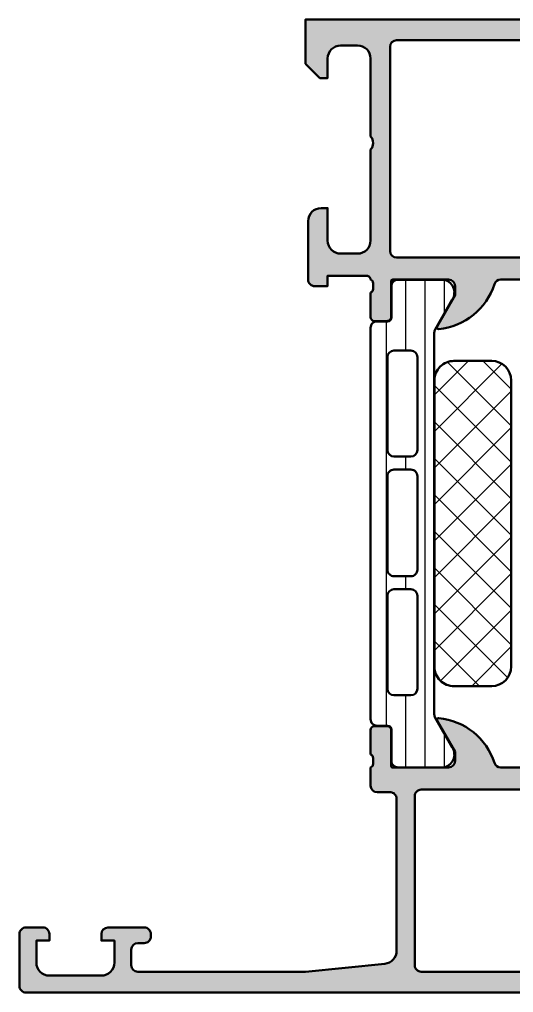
# Model space of a CAD drawing. Extents: x 0 to 76, y 0 to 74.8.
# Drawn here: x 0 to 38, y 0 to 74.8 of the extents above; entities that cross this region are included whole.
import ezdxf

# ---------------------------------------------------------------- set-up
doc = ezdxf.new("R2010")
doc.units = 0
for name, color, linetype, lineweight in [('0S-Alu contour', 7, 'Continuous', 50), ('0S-Alu hatch', 252, 'Continuous', 25), ('0S-Plastic contour', 254, 'Continuous', 50), ('0S-Plastic hatch', 253, 'Continuous', 25), ('0S-PT contour', 91, 'Continuous', 50), ('0S-PT hatch', 103, 'Continuous', 25)]:
    doc.layers.add(name, color=color, linetype=linetype, lineweight=lineweight)

# ---------------------------------------------------------------- blocks, each defined once
blk = doc.blocks.new('346730__09DBF3E1_CC81_4991_B984_7A5DB9E6FE55_')
at = {"layer": '0S-Alu hatch'}
h = blk.add_hatch(color=256, dxfattribs=at)
edge = h.paths.add_edge_path()
edge.add_arc((27.50001726245651, 15.89999831075443), 0.5, 180, 270)
edge.add_line((27.50001726245651, 15.39999831075443), (28.50000363940962, 15.39999831075443))
edge.add_ellipse((28.50000651204144, 14.90000118338623), major_axis=(-0.4999971273764468, 0), ratio=1, start_angle=179.9996708184945, end_angle=270.0003291812493, ccw=False)
edge.add_line((29.00000363940963, 14.89999831075218), (29.00000363940963, 3.20499027127995))
edge.add_ellipse((28.00001089600124, 3.204983931051991), major_axis=(-0.9999927434284908, 0), ratio=1, start_angle=95.71015032775352, end_angle=180.000363270403, ccw=False)
edge.add_line((28.0995062028862, 2.209953192422524), (22.00000363940963, 1.600002173135412))
edge.add_line((22.00000363940963, 1.600002173135412), (9.100009742925257, 1.600002173135411))
edge.add_ellipse((9.1000061035686, 2.099998533778752), major_axis=(-0.4999963606565857, 0), ratio=1, start_angle=-0.000417042864683026, end_angle=90.00041704258882, ccw=False)
edge.add_line((8.600009742925259, 2.100002173137816), (8.60000974292526, 3.300006750772133))
edge.add_ellipse((9.100012483792845, 3.300004009904548), major_axis=(-0.5000027408750968, 0), ratio=1, start_angle=270.00031407856955, end_angle=359.99968592151924, ccw=False)
edge.add_line((9.100009742925247, 3.800006750772133), (9.600009742925277, 3.80000675077213))
edge.add_arc((9.600022744060947, 4.299993749630301), 0.4999869990272051, 269.9985101408548, 360.0014625384287)
edge.add_line((10.10000974292526, 4.300006512353944), (10.10000974292526, 4.500003460595737))
edge.add_arc((9.600023542909945, 4.500017260580418), 0.4999862002057628, 359.9984185945515, 450.0015814054054)
edge.add_line((9.600009742925264, 5.000003460595736), (6.799991432378372, 5.000003460595742))
edge.add_arc((6.80004016815238, 4.499954724821733), 0.5000487381489526, 90.00558416400908, 179.994415836045)
edge.add_line((6.299991432378371, 4.500003460595269), (6.299991432378371, 4.000003460595739))
edge.add_line((6.299991432378371, 4.000003460595739), (7.299991432378371, 4.000003460595739))
edge.add_line((7.299991432378371, 4.000003460595739), (7.299991432378386, 2.300006750772145))
edge.add_ellipse((6.300038682086072, 2.299959502040722), major_axis=(-0.999952751408588, 0), ratio=1, start_angle=89.9990412742963, end_angle=180.0027072808267, ccw=False)
edge.add_line((6.300021949956525, 1.300006750772123), (2.299991432378415, 1.300006750772131))
edge.add_ellipse((2.300034610877962, 2.300049929271694), major_axis=(-1.000043179431713, 0), ratio=1, start_angle=0.00247383901108833, end_angle=89.99752616102842, ccw=False)
edge.add_line((1.299991432378399, 2.300006750771458), (1.299991432378399, 4.000003460595739))
edge.add_line((1.299991432378399, 4.000003460595739), (2.2999914323784, 4.000003460595739))
edge.add_line((2.2999914323784, 4.000003460595739), (2.299991432378399, 4.500003460595735))
edge.add_arc((1.80004220489318, 4.500054230942937), 0.4999492300631091, 359.9941815559002, 450.0023212804724)
edge.add_line((1.800021949956525, 5.000003460595742), (0.5000036394096512, 5.000003460595739))
edge.add_arc((0.5000000000529897, 4.500007099952399), 0.4999963606565855, 89.9995829574108, 180.0004170428646)
edge.add_line((3.6394096493e-06, 4.500003460593334), (3.6394096499e-06, 0.5000036394096643))
edge.add_arc((0.50000000005297, 0.5000000000529946), 0.4999963606565652, 179.9995829571354, 270.000417042593)
edge.add_line((0.5000036394096642, 3.6394096746e-06), (75.4999877249695, 3.6394096699e-06))
edge.add_arc((75.49999134281398, 0.5000000058346848), 0.4999963664381037, 269.9995854225475, 360.0004163799015)
edge.add_line((75.99998770923888, 0.5000036394083894), (75.99998770923887, 4.500003460595737))
edge.add_arc((75.49999134281397, 4.500007094170726), 0.4999963664380982, 359.9995836200985, 450.0004145774525)
edge.add_line((75.49998772496949, 5.000003460595735), (74.19996935481795, 5.000003460595734))
edge.add_arc((74.19994909988128, 4.500054230942965), 0.499949230063073, 89.99767871952562, 180.0058184440372)
edge.add_line((73.69999987239609, 4.500003460595895), (73.69999987239609, 4.000003460595735))
edge.add_line((73.69999987239609, 4.000003460595735), (74.69999987239609, 4.000003460595735))
edge.add_line((74.69999987239609, 4.000003460595735), (74.69999987239609, 2.300006750772131))
edge.add_ellipse((73.6999566938965, 2.300049929271723), major_axis=(-1.000043179431746, 0), ratio=1, start_angle=90.00247383897351, end_angle=179.9975261609891, ccw=False)
edge.add_line((73.69999987239608, 1.300006750772133), (69.69996959323656, 1.300006750772127))
edge.add_ellipse((69.699952861107, 2.299959502040739), major_axis=(-0.9999527514085998, 0), ratio=1, start_angle=-0.0027072808267121218, end_angle=90.00095872570489, ccw=False)
edge.add_line((68.70000011081467, 2.300006750772394), (68.70000011081467, 4.000003460595736))
edge.add_line((68.70000011081467, 4.000003460595736), (69.70000011081467, 4.000003460595735))
edge.add_line((69.70000011081467, 4.000003460595735), (69.70000011081467, 4.500003460595735))
edge.add_arc((69.19995137504068, 4.499954724821751), 0.5000487381489312, 0.0055841639549441, 89.99441583599162)
edge.add_line((69.20000011081468, 5.000003460595738), (66.39998132343062, 5.000003460595737))
edge.add_arc((66.39996752344592, 4.500017260580432), 0.4999862002057494, 89.99841859459237, 180.0015814054484)
edge.add_line((65.89998132343064, 4.500003460595376), (65.89998132343064, 4.300006512353515))
edge.add_arc((66.3999683222949, 4.299993749630257), 0.49998699902715, 179.9985374618205, 270.0014898591547)
edge.add_line((66.39998132343065, 3.800006750772141), (66.89998132343065, 3.800006750772126))
edge.add_ellipse((66.89997858256304, 3.300004009904529), major_axis=(-0.5000027408751092, 0), ratio=1, start_angle=180.0003140784808, end_angle=269.99968592142864, ccw=False)
edge.add_line((67.39998132343064, 3.300006750771352), (67.39998132343064, 2.100002173135411))
edge.add_ellipse((66.89998496278729, 2.09999853377876), major_axis=(-0.4999963606565962, 0), ratio=1, start_angle=89.9995829574122, end_angle=180.0004170428646, ccw=False)
edge.add_line((66.89998132343062, 1.60000217313541), (53.99998075122606, 1.600002173135409))
edge.add_line((53.99998075122606, 1.600002173135409), (47.90047818774948, 2.209953192422519))
edge.add_ellipse((47.99997349463443, 3.20498393105199), major_axis=(-0.9999927434284915, 0), ratio=1, start_angle=-0.0003632704027722866, end_angle=84.2898496722475, ccw=False)
edge.add_line((46.99998075122604, 3.204990271270584), (46.99998075122604, 14.89999831075444))
edge.add_ellipse((47.49997787859427, 14.90000118338621), major_axis=(-0.4999971273764699, 0), ratio=1, start_angle=-90.00032918124481, end_angle=0.0003291815056059022, ccw=False)
edge.add_line((47.49998075122603, 15.39999831075443), (48.5000172624565, 15.39999831075442))
edge.add_arc((48.5000172624565, 15.89999831075443), 0.5000000000000018, 270, 360)
edge.add_line((49.00001726245649, 15.89999831075443), (49.00001726245652, 17.30001831197509))
edge.add_ellipse((49.07885370899959, 17.56753890396824), major_axis=(-0.2788950563274643, 0), ratio=1, start_angle=-1.1645893740997053, end_angle=73.58012358050507, ccw=False)
edge.add_line((48.8000162624565, 17.57320731196662), (48.80001626245651, 18.02680131196664))
edge.add_ellipse((49.07888435809967, 18.03246197144371), major_axis=(-0.2789255417371365, 0), ratio=1, start_angle=-73.57540544464399, end_angle=1.1628700728887225, ccw=False)
edge.add_line((49.0000172624565, 18.30000531196664), (49.0000172624565, 20.18001631197512))
edge.add_arc((48.70001726245648, 20.18001631197512), 0.3000000000000185, 0, 90)
edge.add_line((48.70001726245648, 20.48001631197514), (47.72004294341373, 20.48001631197514))
edge.add_arc((47.72004294341373, 20.18001631197511), 0.3000000000000256, 90, 180)
edge.add_line((47.4200429434137, 20.18001631197511), (47.42004294341373, 17.42001831197514))
edge.add_ellipse((47.3000429434137, 17.42001831197514), major_axis=(-0.1200000000000187, 0), ratio=1, start_angle=90.00000000000341, end_angle=180, ccw=False)
edge.add_line((47.30004294341371, 17.30001831197512), (43.00001726245651, 17.30001831197513))
edge.add_ellipse((43.0000172624565, 17.80001831197512), major_axis=(-0.4999999999999894, 0), ratio=1, start_angle=0, end_angle=90.0000000000008, ccw=False)
edge.add_line((42.50001726245651, 17.80001831197512), (42.50001726245651, 18.50001831197514))
edge.add_line((42.50001726245651, 18.50001831197514), (43.88151272007888, 20.8928386350027))
edge.add_arc((43.76189747780823, 20.96189852732684), 0.1381197846482938, 330.0000000000029, 455.6225775507954)
edge.add_arc((44.23824050363029, 16.12340945012714), 5.000000000000175, 95.62257755079293, 162.2515836439294)
edge.add_ellipse((39.00001726245647, 17.80001831197498), major_axis=(-0.4999999999998535, 0), ratio=1, start_angle=90.00000000000409, end_angle=162.2515836439312, ccw=False)
edge.add_line((39.0000172624565, 17.30001831197513), (37.00001726245651, 17.30001831197512))
edge.add_ellipse((37.00001726245645, 17.80001831197498), major_axis=(-0.4999999999998615, 0), ratio=1, start_angle=17.74841635607612, end_angle=90.00000000000648, ccw=False)
edge.add_arc((31.76179402128263, 16.12340945012717), 5.000000000000159, 17.74841635606947, 84.37742244920562)
edge.add_arc((32.23813704710482, 20.96189852732684), 0.1381197846482989, 84.37742244920473, 209.9999999999957)
edge.add_line((32.11852180483415, 20.8928386350027), (33.50001726245651, 18.50001831197514))
edge.add_line((33.50001726245651, 18.50001831197514), (33.5000172624565, 17.80001831197513))
edge.add_ellipse((33.00001726245651, 17.80001831197512), major_axis=(-0.4999999999999929, 0), ratio=1, start_angle=90.00000000000159, end_angle=180, ccw=False)
edge.add_line((33.00001726245652, 17.30001831197513), (28.69999158149928, 17.30001831197513))
edge.add_ellipse((28.69999158149928, 17.42001831197511), major_axis=(-0.1199999999999797, 0), ratio=1, start_angle=0, end_angle=90, ccw=False)
edge.add_line((28.5799915814993, 17.42001831197511), (28.5799915814993, 20.18001631197511))
edge.add_arc((28.2799915814993, 20.1800163119751), 0.3000000000000043, 0, 90.00000000000205)
edge.add_line((28.27999158149929, 20.4800163119751), (27.30001726245652, 20.48001631197511))
edge.add_arc((27.30001726245652, 20.18001631197511), 0.2999999999999971, 90, 180)
edge.add_line((27.00001726245652, 20.18001631197511), (27.00001726245652, 18.30000531196661))
edge.add_ellipse((26.92115016681333, 18.03246197144366), major_axis=(-0.2789255417371653, 0), ratio=1, start_angle=178.8371299271117, end_angle=253.575405444643, ccw=False)
edge.add_line((27.20001826245652, 18.02680131196659), (27.20001826245652, 17.57320731196659))
edge.add_ellipse((26.92118081591348, 17.56753890396822), major_axis=(-0.2788950563274273, 0), ratio=1, start_angle=106.41987641949041, end_angle=181.1645893740988, ccw=False)
edge.add_line((27.00001726245651, 17.3000183119751), (27.00001726245651, 15.89999831075443))
edge = h.paths.add_edge_path()
edge.add_line((30.39999753589402, 2.100009802529935), (30.399997535894, 15.09999525899661))
edge.add_ellipse((30.8999946632622, 15.09999813162842), major_axis=(-0.4999971273764486, 0), ratio=1, start_angle=-90.0003291812489, end_angle=0.0003291815056059022, ccw=False)
edge.add_line((30.89999753589401, 15.59999525899662), (45.09998685474166, 15.59999525899661))
edge.add_ellipse((45.09998972737345, 15.0999981316284), major_axis=(-0.4999971273764628, 0), ratio=1, start_angle=179.9996708184945, end_angle=270.00032918124646, ccw=False)
edge.add_line((45.59998685474166, 15.09999525899435), (45.59998685474166, 2.10000980252995))
edge.add_ellipse((45.09998972737346, 2.100006929898145), major_axis=(-0.4999971273764557, 0), ratio=1, start_angle=89.99967081875269, end_angle=180.0003291815056, ccw=False)
edge.add_line((45.09998685474166, 1.600009802529941), (30.89999753589402, 1.600009802529942))
edge.add_ellipse((30.89999466326222, 2.100006929898145), major_axis=(-0.4999971273764557, 0), ratio=1, start_angle=-0.0003291815056059022, end_angle=90.00032918124731, ccw=False)
at = {"layer": '0S-Alu contour', "color": 7}
for points in [[(28.27999158149929, 20.4800163119751), (27.30001726245652, 20.48001631197511)], [(32.11852180483415, 20.8928386350027), (33.50001726245651, 18.50001831197514), (33.5000172624565, 17.80001831197513)], [(42.50001726245651, 17.80001831197512), (42.50001726245651, 18.50001831197514), (43.88151272007888, 20.8928386350027)], [(48.70001726245648, 20.48001631197514), (47.72004294341373, 20.48001631197514)], [(27.00001726245652, 20.18001631197511), (27.00001726245652, 18.30000531196661)], [(28.5799915814993, 17.42001831197511), (28.5799915814993, 20.18001631197511)], [(47.4200429434137, 20.18001631197511), (47.42004294341373, 17.42001831197514)], [(49.0000172624565, 18.30000531196664), (49.0000172624565, 20.18001631197512)], [(27.20001826245652, 18.02680131196659), (27.20001826245652, 17.57320731196659)], [(48.8000162624565, 17.57320731196662), (48.80001626245651, 18.02680131196664)], [(27.00001726245651, 17.3000183119751), (27.00001726245651, 15.89999831075443)], [(33.00001726245652, 17.30001831197513), (28.69999158149928, 17.30001831197513)], [(39.0000172624565, 17.30001831197513), (37.00001726245651, 17.30001831197512)], [(47.30004294341371, 17.30001831197512), (43.00001726245651, 17.30001831197513)], [(49.00001726245649, 15.89999831075443), (49.00001726245652, 17.30001831197509)], [(27.50001726245651, 15.39999831075443), (28.50000363940962, 15.39999831075443)], [(30.39999753589402, 2.100009802529935), (30.399997535894, 15.09999525899661)], [(30.89999753589401, 15.59999525899662), (45.09998685474166, 15.59999525899661)], [(45.59998685474166, 15.09999525899435), (45.59998685474166, 2.10000980252995)], [(47.49998075122603, 15.39999831075443), (48.5000172624565, 15.39999831075442)], [(29.00000363940963, 14.89999831075218), (29.00000363940963, 3.20499027127995)], [(46.99998075122604, 3.204990271270584), (46.99998075122604, 14.89999831075444)], [(3.6394096493e-06, 4.500003460593334), (3.6394096499e-06, 0.5000036394096643)], [(1.800021949956525, 5.000003460595742), (0.5000036394096512, 5.000003460595739)], [(1.299991432378399, 2.300006750771458), (1.299991432378399, 4.000003460595739), (2.2999914323784, 4.000003460595739), (2.299991432378399, 4.500003460595735)], [(6.299991432378371, 4.500003460595269), (6.299991432378371, 4.000003460595739), (7.299991432378371, 4.000003460595739), (7.299991432378386, 2.300006750772145)], [(9.600009742925264, 5.000003460595736), (6.799991432378372, 5.000003460595742)], [(10.10000974292526, 4.300006512353944), (10.10000974292526, 4.500003460595737)], [(65.89998132343064, 4.500003460595376), (65.89998132343064, 4.300006512353515)], [(69.20000011081468, 5.000003460595738), (66.39998132343062, 5.000003460595737)], [(68.70000011081467, 2.300006750772394), (68.70000011081467, 4.000003460595736), (69.70000011081467, 4.000003460595735), (69.70000011081467, 4.500003460595735)], [(73.69999987239609, 4.500003460595895), (73.69999987239609, 4.000003460595735), (74.69999987239609, 4.000003460595735), (74.69999987239609, 2.300006750772131)], [(75.49998772496949, 5.000003460595735), (74.19996935481795, 5.000003460595734)], [(75.99998770923888, 0.5000036394083894), (75.99998770923887, 4.500003460595737)], [(9.100009742925247, 3.800006750772133), (9.600009742925277, 3.80000675077213)], [(66.39998132343065, 3.800006750772141), (66.89998132343065, 3.800006750772126)], [(8.600009742925259, 2.100002173137816), (8.60000974292526, 3.300006750772133)], [(67.39998132343064, 3.300006750771352), (67.39998132343064, 2.100002173135411)], [(28.0995062028862, 2.209953192422524), (22.00000363940963, 1.600002173135412), (9.100009742925257, 1.600002173135411)], [(45.09998685474166, 1.600009802529941), (30.89999753589402, 1.600009802529942)], [(66.89998132343062, 1.60000217313541), (53.99998075122606, 1.600002173135409), (47.90047818774948, 2.209953192422519)], [(6.300021949956525, 1.300006750772123), (2.299991432378415, 1.300006750772131)], [(73.69999987239608, 1.300006750772133), (69.69996959323656, 1.300006750772127)], [(0.5000036394096642, 3.6394096746e-06), (75.4999877249695, 3.6394096699e-06)]]:
    blk.add_lwpolyline(points, dxfattribs=at)
for centre, radius, start, end in [((32.23813704710482, 20.96189852732684), 0.1381197846482989, 84.37742244920473, 209.9999999999957), ((31.76179402128263, 16.12340945012717), 5.000000000000159, 17.74841635606947, 84.37742244920562), ((44.23824050363029, 16.12340945012714), 5.000000000000175, 95.62257755079293, 162.2515836439294), ((43.76189747780823, 20.96189852732684), 0.1381197846482938, 330.0000000000029, 95.62257755079543), ((27.30001726245652, 20.18001631197511), 0.2999999999999971, 90, 180), ((28.2799915814993, 20.1800163119751), 0.3000000000000043, 0, 90.00000000000205), ((47.72004294341373, 20.18001631197511), 0.3000000000000256, 90, 180), ((48.70001726245648, 20.18001631197512), 0.3000000000000185, 0, 90), ((27.50001726245651, 15.89999831075443), 0.5, 180, 270), ((48.5000172624565, 15.89999831075443), 0.5000000000000018, 270, 0), ((0.5000000000529897, 4.500007099952399), 0.4999963606565855, 89.9995829574108, 180.0004170428646), ((1.80004220489318, 4.500054230942937), 0.4999492300631091, 359.9941815559002, 90.00232128047239), ((6.80004016815238, 4.499954724821733), 0.5000487381489526, 90.00558416400908, 179.994415836045), ((9.600023542909945, 4.500017260580418), 0.4999862002057628, 359.9984185945515, 90.0015814054054), ((66.39996752344592, 4.500017260580432), 0.4999862002057494, 89.99841859459237, 180.0015814054484), ((69.19995137504068, 4.499954724821751), 0.5000487381489312, 0.0055841639549441, 89.99441583599162), ((74.19994909988128, 4.500054230942965), 0.499949230063073, 89.99767871952562, 180.0058184440372), ((75.49999134281397, 4.500007094170726), 0.4999963664380982, 359.9995836200985, 90.00041457745257), ((9.600022744060947, 4.299993749630301), 0.4999869990272051, 269.9985101408548, 0.0014625384286779), ((66.3999683222949, 4.299993749630257), 0.49998699902715, 179.9985374618205, 270.0014898591547), ((0.50000000005297, 0.5000000000529946), 0.4999963606565652, 179.9995829571354, 270.000417042593), ((75.49999134281398, 0.5000000058346848), 0.4999963664381037, 269.9995854225475, 0.0004163799015656)]:
    blk.add_arc(centre, radius, start, end, dxfattribs=at)
at = {"layer": '0S-Alu contour', "color": 7, "extrusion": (0, 0, -1)}
for centre, radius, start, end in [((-26.92115016681333, 18.03246197144366), 0.2789255417371653, 106.424594555357, 181.1628700728884), ((-49.07888435809967, 18.03246197144371), 0.2789255417371365, 358.8371299271113, 73.57540544464412), ((-26.92118081591348, 17.56753890396822), 0.2788950563274273, 178.8354106259012, 253.5801235805096), ((-28.69999158149928, 17.42001831197511), 0.1199999999999797, 270, 0), ((-33.00001726245651, 17.80001831197512), 0.4999999999999929, 180, 269.9999999999984), ((-37.00001726245645, 17.80001831197498), 0.4999999999998615, 269.9999999999935, 342.2515836439239), ((-39.00001726245647, 17.80001831197498), 0.4999999999998535, 197.7484163560688, 269.9999999999959), ((-43.0000172624565, 17.80001831197512), 0.4999999999999894, 269.9999999999992, 0), ((-47.3000429434137, 17.42001831197514), 0.1200000000000188, 180, 269.9999999999966), ((-49.07885370899959, 17.56753890396824), 0.2788950563274643, 286.4198764194949, 1.164589374099741), ((-28.50000651204144, 14.90000118338623), 0.4999971273764468, 89.99967081875069, 180.0003291815056), ((-30.8999946632622, 15.09999813162842), 0.4999971273764486, 359.9996708184944, 90.00032918124892), ((-45.09998972737345, 15.0999981316284), 0.4999971273764628, 89.99967081875351, 180.0003291815056), ((-47.49997787859427, 14.90000118338621), 0.4999971273764699, 359.9996708184944, 90.00032918124487), ((-9.100012483792845, 3.300004009904548), 0.5000027408750968, 0.0003140784807261, 89.99968592143048), ((-66.89997858256304, 3.300004009904529), 0.5000027408751092, 90.00031407857134, 179.9996859215192), ((-28.00001089600124, 3.204983931051991), 0.9999927434284908, 179.999636729597, 264.2898496722465), ((-47.99997349463443, 3.20498393105199), 0.9999927434284915, 275.7101503277525, 0.0003632704029275), ((-2.300034610877962, 2.300049929271694), 1.000043179431713, 270.0024738389716, 359.9975261609889), ((-6.300038682086072, 2.299959502040722), 0.999952751408588, 179.9972927191733, 270.0009587257038), ((-69.699952861107, 2.299959502040739), 0.9999527514085998, 269.9990412742951, 0.0027072808266599), ((-73.6999566938965, 2.300049929271723), 1.000043179431746, 180.002473839011, 269.9975261610265), ((-9.1000061035686, 2.099998533778752), 0.4999963606565857, 269.9995829574112, 0.0004170428646345), ((-30.89999466326222, 2.100006929898145), 0.4999971273764557, 269.9996708187527, 0.0003291815055843), ((-45.09998972737346, 2.100006929898145), 0.4999971273764557, 179.9996708184944, 270.0003291812473), ((-66.89998496278729, 2.09999853377876), 0.4999963606565962, 179.9995829571354, 270.0004170425878)]:
    blk.add_arc(centre, radius, start, end, dxfattribs=at)
blk = doc.blocks.new('368730__EAED56B1_6835_4B69_919C_F628F43C8F13_')
at = {"layer": '0S-PT hatch'}
h = blk.add_hatch(dxfattribs=at)
h.set_pattern_fill('ANSI37', color=256, scale=0.625, angle=90, style=0)
h.set_pattern_definition([(135, (0, 0), (-1.403165018917055, -1.403165018917055), []), (225, (0, 0), (1.403165018917055, -1.403165018917055), [])])
edge = h.paths.add_edge_path()
edge.add_ellipse((36.31342985209415, 47.05124918939669), major_axis=(-1.50000327186389, 0), ratio=1, start_angle=180.0001249750819, end_angle=269.99987502441417, ccw=False)
edge.add_line((37.81343312395447, 47.05125246124382), (37.81343312395446, 25.05125246125702))
edge.add_ellipse((36.31343089610836, 25.05125468910313), major_axis=(-1.500002227847757, 0), ratio=1, start_angle=90.00008509732629, end_angle=179.9999149091304, ccw=False)
edge.add_line((36.31343312395446, 23.55125246125703), (33.41340022219104, 23.55125246125703))
edge.add_ellipse((33.41340022219103, 25.05125246125702), major_axis=(-1.499999999999996, 0), ratio=1, start_angle=0, end_angle=90.00000000000028, ccw=False)
edge.add_line((31.91340022219104, 25.05125246125703), (31.91340022219105, 47.05125246125702))
edge.add_ellipse((33.41340022219104, 47.05125246125702), major_axis=(-1.499999999999992, 0), ratio=1, start_angle=269.9999999999997, end_angle=360, ccw=False)
edge.add_line((33.41340022219104, 48.55125246125702), (36.31343312395447, 48.55125246125702))
at = {"layer": '0S-PT contour', "color": 7}
for points in [[(33.41340022219104, 48.55125246125702), (36.31343312395447, 48.55125246125702)], [(31.91340022219104, 25.05125246125703), (31.91340022219105, 47.05125246125702)], [(37.81343312395447, 47.05125246124382), (37.81343312395446, 25.05125246125702)], [(36.31343312395446, 23.55125246125703), (33.41340022219104, 23.55125246125703)]]:
    blk.add_lwpolyline(points, dxfattribs=at)
at = {"layer": '0S-PT contour', "color": 7, "extrusion": (0, 0, -1)}
for centre, radius, start, end in [((-33.41340022219104, 47.05125246125702), 1.499999999999992, 0, 90.00000000000028), ((-36.31342985209415, 47.05124918939669), 1.50000327186389, 90.00012497558582, 179.9998750249181), ((-33.41340022219103, 25.05125246125702), 1.499999999999996, 269.9999999999997, 0), ((-36.31343089610836, 25.05125468910313), 1.500002227847757, 180.0000850908697, 269.9999149026737)]:
    blk.add_arc(centre, radius, start, end, dxfattribs=at)
blk = doc.blocks.new('244383__007CF1A8_CB5D_474A_8774_A79DA881D5DA___67619A23_01AC_4F41_A488_BA58C248EC94_')
at = {"layer": '0S-Plastic hatch'}
h = blk.add_hatch(dxfattribs=at)
h.set_pattern_fill('ANSI31', color=256, scale=0.4680000000000001, angle=45, style=0)
h.set_pattern_definition([(90, (0, 0), (-1.4859, 0), [])])
edge = h.paths.add_edge_path()
edge.add_line((27.00001726245651, 51.09248961053894), (27.00001726245651, 21.01001531197511))
edge.add_arc((27.50001458354732, 21.01001263306591), 0.4999973210979799, 179.999693017615, 270.0003069820257)
edge.add_line((27.50001726245651, 20.51001531197511), (28.31034859578985, 20.51001531197511))
edge.add_ellipse((28.31034859578984, 20.2100153119751), major_axis=(-0.3000000000000043, 0), ratio=1, start_angle=180, end_angle=269.9999999999993, ccw=False)
edge.add_line((28.61034859578984, 20.2100153119751), (28.61001664539282, 17.8100169290388))
edge.add_arc((29.11001262283144, 17.81001428941372), 0.4999959774455828, 179.9996975182267, 270.0003024811859)
edge.add_line((29.11001526245651, 17.31001831197511), (32.58655676055599, 17.31001831197511))
edge.add_arc((32.44424611156464, 18.29983638669796), 0.9999960709244758, 278.1816080518995, 392.7270160998408)
edge.add_line((33.28549876055598, 18.84047131197511), (31.96702904606937, 21.12412815872537))
edge.add_ellipse((32.4000417627998, 21.37412813302493), major_axis=(-0.5000000000000488, 0), ratio=1, start_angle=-5.991033771124421e-05, end_angle=29.999996599341785, ccw=False)
edge.add_line((31.90004176280003, 21.37412865584126), (31.90004176280002, 50.72837731225781))
edge.add_ellipse((32.40004176279982, 50.72837678948911), major_axis=(-0.5000000000000778, 0), ratio=1, start_angle=330.00000340065685, end_angle=359.9999401018306, ccw=False)
edge.add_line((31.96702904606937, 50.97837676378869), (33.28549876055598, 53.26203361053895))
edge.add_arc((32.44424611156464, 53.80266853581609), 0.9999960709244655, 327.2729839001595, 441.8183919481009)
edge.add_line((32.58655676055598, 54.79248661053894), (29.1100152624565, 54.79248661053894))
edge.add_arc((29.11001262283143, 54.29249063310034), 0.4999959774455775, 89.99969751881414, 180.0003024817733)
edge.add_line((28.61001664539282, 54.29248799347014), (28.61034859578984, 51.89248961053895))
edge.add_ellipse((28.31034859578984, 51.89248961053895), major_axis=(-0.3000000000000043, 0), ratio=1, start_angle=90, end_angle=180, ccw=False)
edge.add_line((28.31034859578984, 51.59248961053894), (27.50001726245651, 51.59248961053894))
edge.add_arc((27.50001458354731, 51.09249228944814), 0.4999973210979797, 89.99969301797381, 180.0003069823849)
edge = h.paths.add_edge_path()
edge.add_line((28.30002222156295, 41.7008453383423), (28.30002222156295, 48.8508697524048))
edge.add_ellipse((28.80003454631135, 48.85085742826537), major_axis=(-0.5000123249002697, 0), ratio=1, start_angle=270.00316076264994, end_angle=359.99858779257676, ccw=False)
edge.add_line((28.80000696277389, 49.3508697524048), (30.1000157365776, 49.3508697524048))
edge.add_ellipse((30.0999721771463, 48.85082619297349), major_axis=(-0.5000435613285635, 0), ratio=1, start_angle=180.0049911083805, end_angle=269.9950088916888, ccw=False)
edge.add_line((30.60001573657761, 48.85086975240541), (30.60003099536667, 41.70084533834169))
edge.add_ellipse((30.09998743593536, 41.7008888977736), major_axis=(-0.5000435613285599, 0), ratio=1, start_angle=90.00499110831078, end_angle=179.9950088916196, ccw=False)
edge.add_line((30.10003099536667, 41.2008453383423), (28.80002222156296, 41.2008453383423))
edge.add_ellipse((28.80006578099426, 41.7008888977736), major_axis=(-0.5000435613285641, 0), ratio=1, start_angle=0.004991108380522746, end_angle=89.99500889168883, ccw=False)
edge = h.paths.add_edge_path()
edge.add_line((28.30002222156295, 32.50087165975343), (28.30002222156295, 39.7008453383423))
edge.add_ellipse((28.79997144762877, 39.70089611227648), major_axis=(-0.4999492286440736, 0), ratio=1, start_angle=-90.00581885514828, end_angle=0.005818855188692851, ccw=False)
edge.add_line((28.80002222156296, 40.2008453383423), (30.10003099536667, 40.20084533834229))
edge.add_ellipse((30.10008176930086, 39.70089611227649), major_axis=(-0.4999492286440643, 0), ratio=1, start_angle=179.9941811447488, end_angle=270.0058188551492, ccw=False)
edge.add_line((30.60003099536667, 39.70084533834196), (30.60003099536667, 32.50087165975377))
edge.add_ellipse((30.10008176930086, 32.50082088581924), major_axis=(-0.4999492286440648, 0), ratio=1, start_angle=89.99418114485081, end_angle=180.0058188552513, ccw=False)
edge.add_line((30.10003099536667, 32.00087165975343), (28.80002222156296, 32.00087165975343))
edge.add_ellipse((28.79997144762877, 32.50082088581924), major_axis=(-0.4999492286440654, 0), ratio=1, start_angle=-0.005818855188579164, end_angle=90.0058188551489, ccw=False)
edge = h.paths.add_edge_path()
edge.add_line((28.30002222156295, 23.35084581517945), (28.30002222156295, 30.50087165975343))
edge.add_ellipse((28.80006578099426, 30.50082810032213), major_axis=(-0.5000435613285635, 0), ratio=1, start_angle=270.0049911083112, end_angle=359.9950088916195, ccw=False)
edge.add_line((28.80002222156296, 31.00087165975343), (30.10003099536667, 31.00087165975343))
edge.add_ellipse((30.09998743593536, 30.50082810032213), major_axis=(-0.5000435613285635, 0), ratio=1, start_angle=180.0049911083805, end_angle=269.9950088916888, ccw=False)
edge.add_line((30.60003099536667, 30.50087165975404), (30.60003099536666, 23.35084581517885))
edge.add_ellipse((30.09998743593536, 23.35088937461076), major_axis=(-0.5000435613285616, 0), ratio=1, start_angle=90.00499110831117, end_angle=179.9950088916196, ccw=False)
edge.add_line((30.10003099536667, 22.85084581517946), (28.80002222156296, 22.85084581517946))
edge.add_ellipse((28.80006578099426, 23.35088937461076), major_axis=(-0.5000435613285628, 0), ratio=1, start_angle=0.004991108380522746, end_angle=89.99500889168883, ccw=False)
at = {"layer": '0S-Alu contour', "color": 7}
for points in [[(28.30002222156295, 41.7008453383423), (28.30002222156295, 48.8508697524048)], [(28.80000696277389, 49.3508697524048), (30.1000157365776, 49.3508697524048)], [(30.60001573657761, 48.85086975240541), (30.60003099536667, 41.70084533834169)], [(30.10003099536667, 41.2008453383423), (28.80002222156296, 41.2008453383423)], [(28.30002222156295, 32.50087165975343), (28.30002222156295, 39.7008453383423)], [(28.80002222156296, 40.2008453383423), (30.10003099536667, 40.20084533834229)], [(30.60003099536667, 39.70084533834196), (30.60003099536667, 32.50087165975377)], [(30.10003099536667, 32.00087165975343), (28.80002222156296, 32.00087165975343)], [(28.80002222156296, 31.00087165975343), (30.10003099536667, 31.00087165975343)], [(28.30002222156295, 23.35084581517945), (28.30002222156295, 30.50087165975343)], [(30.60003099536667, 30.50087165975404), (30.60003099536666, 23.35084581517885)], [(30.10003099536667, 22.85084581517946), (28.80002222156296, 22.85084581517946)]]:
    blk.add_lwpolyline(points, dxfattribs=at)
at = {"layer": '0S-Alu contour', "color": 7, "extrusion": (0, 0, -1)}
for centre, radius, start, end in [((-28.80003454631135, 48.85085742826537), 0.5000123249002697, 0.0014122074232716, 89.99683923735004), ((-30.0999721771463, 48.85082619297349), 0.5000435613285635, 90.00499110831119, 179.9950088916195), ((-28.80006578099426, 41.7008888977736), 0.5000435613285641, 270.0049911083112, 359.9950088916195), ((-30.09998743593536, 41.7008888977736), 0.5000435613285599, 180.0049911083805, 269.9950088916892), ((-28.79997144762877, 39.70089611227648), 0.4999492286440736, 359.9941811448113, 90.0058188551484), ((-30.10008176930086, 39.70089611227649), 0.4999492286440643, 89.99418114485078, 180.0058188552513), ((-28.79997144762877, 32.50082088581924), 0.4999492286440654, 269.9941811448511, 0.0058188551886833), ((-30.10008176930086, 32.50082088581924), 0.4999492286440648, 179.9941811447487, 270.0058188551492), ((-28.80006578099426, 30.50082810032213), 0.5000435613285635, 0.0049911083804904, 89.99500889168881), ((-30.09998743593536, 30.50082810032213), 0.5000435613285635, 90.00499110831119, 179.9950088916195), ((-28.80006578099426, 23.35088937461076), 0.5000435613285628, 270.0049911083112, 359.9950088916195), ((-30.09998743593536, 23.35088937461076), 0.5000435613285616, 180.0049911083805, 269.9950088916888)]:
    blk.add_arc(centre, radius, start, end, dxfattribs=at)
at = {"layer": '0S-Plastic contour', "color": 7}
for points in [[(32.58655676055598, 54.79248661053894), (29.1100152624565, 54.79248661053894)], [(28.61001664539282, 54.29248799347014), (28.61034859578984, 51.89248961053895)], [(31.96702904606937, 50.97837676378869), (33.28549876055598, 53.26203361053895)], [(27.00001726245651, 51.09248961053894), (27.00001726245651, 21.01001531197511)], [(28.31034859578984, 51.59248961053894), (27.50001726245651, 51.59248961053894)], [(31.90004176280003, 21.37412865584126), (31.90004176280002, 50.72837731225781)], [(33.28549876055598, 18.84047131197511), (31.96702904606937, 21.12412815872537)], [(27.50001726245651, 20.51001531197511), (28.31034859578985, 20.51001531197511)], [(28.61034859578984, 20.2100153119751), (28.61001664539282, 17.8100169290388)], [(29.11001526245651, 17.31001831197511), (32.58655676055599, 17.31001831197511)]]:
    blk.add_lwpolyline(points, dxfattribs=at)
for centre, radius, start, end in [((29.11001262283143, 54.29249063310034), 0.4999959774455775, 89.99969751881414, 180.0003024817733), ((32.44424611156464, 53.80266853581609), 0.9999960709244655, 327.2729839001595, 81.81839194810091), ((27.50001458354731, 51.09249228944814), 0.4999973210979797, 89.99969301797381, 180.0003069823849), ((27.50001458354732, 21.01001263306591), 0.4999973210979799, 179.999693017615, 270.0003069820257), ((32.44424611156464, 18.29983638669796), 0.9999960709244758, 278.1816080518995, 32.7270160998408), ((29.11001262283144, 17.81001428941372), 0.4999959774455828, 179.9996975182267, 270.0003024811859)]:
    blk.add_arc(centre, radius, start, end, dxfattribs=at)
at = {"layer": '0S-Plastic contour', "color": 7, "extrusion": (0, 0, -1)}
for centre, radius, start, end in [((-28.31034859578984, 51.89248961053895), 0.3000000000000043, 180, 270), ((-32.40004176279982, 50.72837678948911), 0.5000000000000778, 5.98981694121e-05, 29.99999659934311), ((-32.4000417627998, 21.37412813302493), 0.5000000000000488, 330.0000034006582, 5.99103376539e-05), ((-28.31034859578984, 20.2100153119751), 0.3000000000000043, 90.00000000000067, 180)]:
    blk.add_arc(centre, radius, start, end, dxfattribs=at)
blk = doc.blocks.new('346720__B9BCD734_5FC4_43A4_AE21_6D21FDC1B70D_')
at = {"layer": '0S-Alu hatch'}
h = blk.add_hatch(color=256, dxfattribs=at)
edge = h.paths.add_edge_path()
edge.add_line((21.99997015381813, 71.39996800422595), (23.09994573975565, 70.29999217986988))
edge.add_line((23.09994573975565, 70.29999217986988), (23.69992132569314, 70.29999217986988))
edge.add_line((23.69992132569314, 70.29999217986988), (23.69992132569314, 71.80045018196031))
edge.add_ellipse((24.70000772496869, 71.80035615260196), major_axis=(-1.00008640369593, 0), ratio=1, start_angle=270.00494988615924, end_angle=359.99461298015063, ccw=False)
edge.add_line((24.69992132569315, 72.8004425525658), (25.99997015381814, 72.8004425525658))
edge.add_ellipse((25.9999153451299, 71.8003877442666), major_axis=(-1.00005480980111, 0), ratio=1, start_angle=180.002703004082, end_angle=269.99685986559155, ccw=False)
edge.add_line((26.99997015381814, 71.80043492317323), (26.99997015381814, 65.79999599456714))
edge.add_ellipse((26.47513081349977, 65.29999599456714), major_axis=(-0.7248836686985138, 0), ratio=1, start_angle=136.388423263687, end_angle=223.611576736313, ccw=False)
edge.add_line((26.99997015381814, 64.79999599456714), (26.99997015381814, 57.79999694824145))
edge.add_ellipse((25.99991135608917, 57.80005574597042), major_axis=(-1.000058799457453, 0), ratio=1, start_angle=90.0033686636412, end_angle=179.996631336242, ccw=False)
edge.add_line((25.99997015381814, 56.79999694824146), (24.69992132569314, 56.79999694824146))
edge.add_ellipse((24.70000879626209, 57.8000844188104), major_axis=(-1.000087474394165, 0), ratio=1, start_angle=0.005011256110094564, end_angle=89.99498874391799, ccw=False)
edge.add_line((23.69992132569314, 57.79999694824096), (23.69992132569314, 60.29999599456714))
edge.add_line((23.69992132569314, 60.29999599456714), (23.19992132569313, 60.29999599456714))
edge.add_arc((23.20000879626209, 59.2999085239982), 1.000087474394163, 90.00501125608243, 179.9949887438899)
edge.add_line((22.19992132569314, 59.29999599456763), (22.1999823608494, 54.79999694824146))
edge.add_arc((22.69995162022874, 54.79997383660446), 0.499969259913529, 179.9973514386468, 270.0035228322333)
edge.add_line((22.69998236084941, 54.30000457763598), (23.69998236084938, 54.29999694824147))
edge.add_line((23.69998236084938, 54.29999694824147), (23.69998236084938, 55.09999237060474))
edge.add_line((23.69998236084938, 55.09999237060474), (26.70034399415018, 55.09999237060474))
edge.add_ellipse((26.70034399415019, 54.79999966585628), major_axis=(-0.2999927047484547, 0), ratio=1, start_angle=180, end_angle=270.00000000000273, ccw=False)
edge.add_ellipse((26.92150025235561, 54.5324790738632), major_axis=(-0.2788950563274072, 0), ratio=1, start_angle=178.8354106259013, end_angle=253.5801235805062, ccw=False)
edge.add_line((27.20033769889862, 54.52681066586482), (27.20033769889862, 54.07321666586479))
edge.add_ellipse((26.92146960325547, 54.06755600638772), major_axis=(-0.278925541737133, 0), ratio=1, start_angle=106.42459455535291, end_angle=181.1628700728897, ccw=False)
edge.add_line((27.00033669889862, 53.8000126658648), (27.00033669889863, 51.92000166585629))
edge.add_arc((27.30033669889863, 51.92000166585629), 0.3000000000000007, 180, 270)
edge.add_line((27.30033669889863, 51.62000166585629), (28.28031101794141, 51.62000166585629))
edge.add_arc((28.28031101794142, 51.92000166585629), 0.2999999999999971, 269.9999999999993, 360)
edge.add_line((28.58031101794141, 51.92000166585629), (28.58031101794141, 54.67999966585629))
edge.add_ellipse((28.70031101794149, 54.6799996658563), major_axis=(-0.1200000000000898, 0), ratio=1, start_angle=269.0082462786528, end_angle=360, ccw=False)
edge.add_line((28.70238803835717, 54.79998168945239), (33.00034399415017, 54.7999816894524))
edge.add_ellipse((33.00034399415018, 54.2999816894524), major_axis=(-0.4999999999999929, 0), ratio=1, start_angle=180, end_angle=270.0000000000008, ccw=False)
edge.add_line((33.50034399415017, 54.29998168945239), (33.50034399415017, 53.59998168945239))
edge.add_line((33.50034399415017, 53.59998168945239), (32.11884853652781, 51.20716136642485))
edge.add_arc((32.23846377879847, 51.13810147410069), 0.1381197846482961, 149.9999999999977, 275.6225775507925)
edge.add_arc((31.76212075297637, 55.9765905513002), 5.000000000000002, 275.6225775507935, 342.2515836439299)
edge.add_ellipse((37.00034399415018, 54.29998168945238), major_axis=(-0.5000000000000127, 0), ratio=1, start_angle=270.0000000000008, end_angle=342.2515836439276, ccw=False)
edge.add_line((37.00034399415017, 54.7999816894524), (39.00034399415017, 54.7999816894524))
edge.add_ellipse((39.00034399415013, 54.29998168945241), major_axis=(-0.4999999999999858, 0), ratio=1, start_angle=197.7484163560639, end_angle=269.9999999999951, ccw=False)
edge.add_arc((44.23856723532392, 55.97659055130021), 5.000000000000007, 197.7484163560707, 264.3774224492071)
edge.add_arc((43.76222420950186, 51.13810147410069), 0.1381197846483014, 264.3774224492107, 390.0000000000023)
edge.add_line((43.88183945177252, 51.20716136642485), (42.50034399415016, 53.5999816894524))
edge.add_line((42.50034399415016, 53.5999816894524), (42.50034399415016, 54.29998168945239))
edge.add_ellipse((43.00034399415016, 54.2999816894524), major_axis=(-0.4999999999999929, 0), ratio=1, start_angle=269.9999999999992, end_angle=360, ccw=False)
edge.add_line((43.00034399415017, 54.7999816894524), (47.29829994994317, 54.7999816894524))
edge.add_ellipse((47.30037697035884, 54.67999966585629), major_axis=(-0.1200000000001009, 0), ratio=1, start_angle=180, end_angle=270.9917537213454, ccw=False)
edge.add_line((47.42037697035893, 54.67999966585629), (47.42037697035892, 51.92000166585629))
edge.add_arc((47.72037697035893, 51.92000166585629), 0.2999999999999971, 180, 270)
edge.add_line((47.72037697035893, 51.62000166585629), (48.70035128940172, 51.62000166585629))
edge.add_arc((48.70035128940172, 51.92000166585629), 0.2999999999999971, 270, 360)
edge.add_line((49.00035128940172, 51.92000166585629), (49.00035128940172, 53.8000126658648))
edge.add_ellipse((49.07921838504488, 54.06755600638775), major_axis=(-0.2789255417371579, 0), ratio=1, start_angle=-1.1628700728853119, end_angle=73.57540544464553, ccw=False)
edge.add_line((48.80035028940171, 54.0732166658648), (48.80035028940172, 54.5268106658648))
edge.add_ellipse((49.07918773594468, 54.53247907386318), major_axis=(-0.2788950563273527, 0), ratio=1, start_angle=-73.5801235805103, end_angle=1.1645893740987958, ccw=False)
edge.add_ellipse((49.30034399415019, 54.79999966585623), major_axis=(-0.2999927047485116, 0), ratio=1, start_angle=270.0000000000041, end_angle=360, ccw=False)
edge.add_line((49.30034399415017, 55.09999237060474), (52.29998774910928, 55.09999237060474))
edge.add_line((52.29998774910928, 55.09999237060474), (52.29998774910928, 54.29999694824146))
edge.add_line((52.29998774910928, 54.29999694824146), (53.29998780871392, 54.30000457763599))
edge.add_arc((53.30001853235962, 54.79997383867919), 0.4999692619872125, 269.9964791130871, 360.0026483238301)
edge.add_line((53.79998779381276, 54.79999694824246), (53.80004882896901, 59.29999599456714))
edge.add_arc((52.79996136181542, 59.29990852740965), 1.000087470978506, 0.0050110606829167, 89.9949915006661)
edge.add_line((52.80004878426552, 60.29999599456715), (52.30004878426552, 60.29999599456715))
edge.add_line((52.30004878426552, 60.29999599456715), (52.30004878426552, 57.79999694824145))
edge.add_ellipse((51.29996131369659, 57.80008441881039), major_axis=(-1.000087474394151, 0), ratio=1, start_angle=90.00501125608139, end_angle=179.99498874389, ccw=False)
edge.add_line((51.30004878426553, 56.79999694824146), (50.0000001945591, 56.79999694824146))
edge.add_ellipse((50.00005899228809, 57.80005574597044), major_axis=(-1.000058799457474, 0), ratio=1, start_angle=0.0033686637580103707, end_angle=89.996631336358, ccw=False)
edge.add_line((49.0000001945591, 57.79999694823943), (49.00000019455911, 64.79999599456714))
edge.add_ellipse((49.52483953487746, 65.29999599456714), major_axis=(-0.7248836686985038, 0), ratio=1, start_angle=-43.61157673631379, end_angle=43.61157673631379, ccw=False)
edge.add_line((49.00000019455911, 65.79999599456714), (49.00000019455911, 71.80043492317127))
edge.add_ellipse((50.00005500324735, 71.8003877442666), major_axis=(-1.000054809801103, 0), ratio=1, start_angle=270.0031401344082, end_angle=359.997296995918, ccw=False)
edge.add_line((50.0000001945591, 72.8004425525658), (51.30004878426553, 72.8004425525658))
edge.add_ellipse((51.29996238498996, 71.80035615260196), major_axis=(-1.000086403695928, 0), ratio=1, start_angle=180.0053870199847, end_angle=269.99505011383974, ccw=False)
edge.add_line((52.30004878426552, 71.80045018196121), (52.30004878426552, 70.29999217986988))
edge.add_line((52.30004878426552, 70.29999217986988), (52.90002437020302, 70.29999217986988))
edge.add_line((52.90002437020302, 70.29999217986988), (54, 71.39996800422595))
edge.add_line((54, 71.39996800422595), (54, 74.8))
edge.add_line((54, 74.8), (21.99997015381813, 74.8))
edge.add_line((21.99997015381813, 74.8), (21.99997015381813, 71.39996800422595))
edge = h.paths.add_edge_path()
edge.add_ellipse((28.99998815347482, 72.69999120329975), major_axis=(-0.500002740875127, 0), ratio=1, start_angle=270.00031407857136, end_angle=359.99968592151924, ccw=False)
edge.add_line((28.9999854126072, 73.19999394416736), (46.99998493577004, 73.19999394416737))
edge.add_ellipse((46.99998219490243, 72.69999120329976), major_axis=(-0.5000027408751199, 0), ratio=1, start_angle=180.0003140784808, end_angle=269.99968592142943, ccw=False)
edge.add_line((47.49998493577004, 72.69999394416656), (47.49998493577004, 56.99999389648443))
edge.add_ellipse((46.99998219490243, 56.99999663735125), major_axis=(-0.5000027408751199, 0), ratio=1, start_angle=90.00031407857063, end_angle=179.9996859215194, ccw=False)
edge.add_line((46.99998493577004, 56.49999389648364), (28.9999854126072, 56.49999389648364))
edge.add_ellipse((28.99998815347482, 56.99999663735126), major_axis=(-0.500002740875127, 0), ratio=1, start_angle=0.00031407848081244083, end_angle=89.9996859214279, ccw=False)
edge.add_line((28.4999854126072, 56.99999389648443), (28.4999854126072, 72.69999394416656))
at = {"layer": '0S-Alu contour', "color": 7}
for points in [[(52.30004878426552, 71.80045018196121), (52.30004878426552, 70.29999217986988), (52.90002437020302, 70.29999217986988), (54, 71.39996800422595), (54, 74.8), (21.99997015381813, 74.8), (21.99997015381813, 71.39996800422595)], [(24.69992132569315, 72.8004425525658), (25.99997015381814, 72.8004425525658)], [(28.4999854126072, 56.99999389648443), (28.4999854126072, 72.69999394416656)], [(28.9999854126072, 73.19999394416736), (46.99998493577004, 73.19999394416737)], [(47.49998493577004, 72.69999394416656), (47.49998493577004, 56.99999389648443)], [(50.0000001945591, 72.8004425525658), (51.30004878426553, 72.8004425525658)], [(21.99997015381813, 71.39996800422595), (23.09994573975565, 70.29999217986988), (23.69992132569314, 70.29999217986988), (23.69992132569314, 71.80045018196031)], [(26.99997015381814, 71.80043492317323), (26.99997015381814, 65.79999599456714)], [(49.00000019455911, 65.79999599456714), (49.00000019455911, 71.80043492317127)], [(26.99997015381814, 64.79999599456714), (26.99997015381814, 57.79999694824145)], [(49.0000001945591, 57.79999694823943), (49.00000019455911, 64.79999599456714)], [(23.69992132569314, 57.79999694824096), (23.69992132569314, 60.29999599456714), (23.19992132569313, 60.29999599456714)], [(52.80004878426552, 60.29999599456715), (52.30004878426552, 60.29999599456715), (52.30004878426552, 57.79999694824145)], [(22.19992132569314, 59.29999599456763), (22.1999823608494, 54.79999694824146)], [(53.79998779381276, 54.79999694824246), (53.80004882896901, 59.29999599456714)], [(25.99997015381814, 56.79999694824146), (24.69992132569314, 56.79999694824146)], [(46.99998493577004, 56.49999389648364), (28.9999854126072, 56.49999389648364)], [(51.30004878426553, 56.79999694824146), (50.0000001945591, 56.79999694824146)], [(22.69998236084941, 54.30000457763598), (23.69998236084938, 54.29999694824147), (23.69998236084938, 55.09999237060474), (26.70034399415018, 55.09999237060474)], [(28.58031101794141, 51.92000166585629), (28.58031101794141, 54.67999966585629)], [(28.70238803835717, 54.79998168945239), (33.00034399415017, 54.7999816894524)], [(37.00034399415017, 54.7999816894524), (39.00034399415017, 54.7999816894524)], [(43.00034399415017, 54.7999816894524), (47.29829994994317, 54.7999816894524)], [(47.42037697035893, 54.67999966585629), (47.42037697035892, 51.92000166585629)], [(49.30034399415017, 55.09999237060474), (52.29998774910928, 55.09999237060474), (52.29998774910928, 54.29999694824146), (53.29998780871392, 54.30000457763599)], [(27.20033769889862, 54.52681066586482), (27.20033769889862, 54.07321666586479)], [(33.50034399415017, 54.29998168945239), (33.50034399415017, 53.59998168945239), (32.11884853652781, 51.20716136642485)], [(43.88183945177252, 51.20716136642485), (42.50034399415016, 53.5999816894524), (42.50034399415016, 54.29998168945239)], [(48.80035028940171, 54.0732166658648), (48.80035028940172, 54.5268106658648)], [(27.00033669889862, 53.8000126658648), (27.00033669889863, 51.92000166585629)], [(49.00035128940172, 51.92000166585629), (49.00035128940172, 53.8000126658648)], [(27.30033669889863, 51.62000166585629), (28.28031101794141, 51.62000166585629)], [(47.72037697035893, 51.62000166585629), (48.70035128940172, 51.62000166585629)]]:
    blk.add_lwpolyline(points, dxfattribs=at)
at = {"layer": '0S-Alu contour', "color": 7, "extrusion": (0, 0, -1)}
for centre, radius, start, end in [((-24.70000772496869, 71.80035615260196), 1.00008640369593, 0.0053870198493499, 89.99505011384076), ((-25.9999153451299, 71.8003877442666), 1.00005480980111, 90.00314013440845, 179.997296995918), ((-28.99998815347482, 72.69999120329975), 0.500002740875127, 0.0003140784807261, 89.99968592142865), ((-46.99998219490243, 72.69999120329976), 0.5000027408751199, 90.00031407857054, 179.9996859215192), ((-50.00005500324735, 71.8003877442666), 1.000054809801103, 0.0027030040819815, 89.99685986559176), ((-51.29996238498996, 71.80035615260196), 1.000086403695928, 90.00494988616028, 179.9946129800153), ((-26.47513081349977, 65.29999599456714), 0.7248836686985141, 136.388423263687, 223.6115767363131), ((-49.52483953487746, 65.29999599456714), 0.7248836686985038, 316.3884232636862, 43.61157673631377), ((-24.70000879626209, 57.8000844188104), 1.000087474394165, 270.005011256082, 359.9949887438899), ((-25.99991135608917, 57.80005574597042), 1.000058799457453, 180.003368663758, 269.9966313363588), ((-50.00005899228809, 57.80005574597044), 1.000058799457474, 270.003368663642, 359.996631336242), ((-51.29996131369659, 57.80008441881039), 1.000087474394151, 180.0050112561101, 269.9949887439186), ((-28.99998815347482, 56.99999663735126), 0.500002740875127, 270.0003140785721, 359.9996859215192), ((-46.99998219490243, 56.99999663735125), 0.5000027408751199, 180.0003140784807, 269.9996859214294), ((-26.70034399415019, 54.79999966585628), 0.2999927047484547, 89.99999999999729, 180), ((-26.92150025235561, 54.5324790738632), 0.2788950563274072, 106.4198764194938, 181.1645893740988), ((-28.70031101794149, 54.6799996658563), 0.1200000000000898, 0, 90.99175372134721), ((-33.00034399415018, 54.2999816894524), 0.4999999999999929, 89.9999999999992, 180), ((-37.00034399415018, 54.29998168945238), 0.5000000000000127, 17.74841635607241, 89.9999999999992), ((-39.00034399415013, 54.29998168945241), 0.4999999999999858, 90.00000000000487, 162.2515836439361), ((-43.00034399415016, 54.2999816894524), 0.4999999999999929, 0, 90.00000000000081), ((-47.30037697035884, 54.67999966585629), 0.1200000000001009, 89.00824627865461, 180), ((-49.07918773594468, 54.53247907386318), 0.2788950563273527, 358.8354106259012, 73.5801235805103), ((-49.30034399415019, 54.79999966585623), 0.2999927047485116, 0, 89.99999999999594), ((-26.92146960325547, 54.06755600638772), 0.2789255417371331, 178.8371299271103, 253.5754054446471), ((-49.07921838504488, 54.06755600638775), 0.2789255417371579, 286.4245945553545, 1.162870072885284)]:
    blk.add_arc(centre, radius, start, end, dxfattribs=at)
at = {"layer": '0S-Alu contour', "color": 7}
for centre, radius, start, end in [((23.20000879626209, 59.2999085239982), 1.000087474394163, 90.00501125608243, 179.9949887438899), ((52.79996136181542, 59.29990852740965), 1.000087470978506, 0.0050110606829167, 89.9949915006661), ((22.69995162022874, 54.79997383660446), 0.499969259913529, 179.9973514386468, 270.0035228322333), ((53.30001853235962, 54.79997383867919), 0.4999692619872125, 269.9964791130871, 0.0026483238301195), ((31.76212075297637, 55.9765905513002), 5.000000000000002, 275.6225775507935, 342.2515836439299), ((44.23856723532392, 55.97659055130021), 5.000000000000007, 197.7484163560707, 264.3774224492071), ((27.30033669889863, 51.92000166585629), 0.3000000000000007, 180, 270), ((28.28031101794142, 51.92000166585629), 0.2999999999999971, 269.9999999999993, 0), ((47.72037697035893, 51.92000166585629), 0.2999999999999971, 180, 270), ((48.70035128940172, 51.92000166585629), 0.2999999999999971, 270, 0), ((32.23846377879847, 51.13810147410069), 0.1381197846482961, 149.9999999999977, 275.6225775507925), ((43.76222420950186, 51.13810147410069), 0.1381197846483014, 264.3774224492107, 30.00000000000228)]:
    blk.add_arc(centre, radius, start, end, dxfattribs=at)
blk = doc.blocks.new('368730__04DDF1AA_43C1_4841_8D72_81055CB5E6B6_')
at = {"layer": '0S-Alu contour', "color": 7}
for name in ['346720__B9BCD734_5FC4_43A4_AE21_6D21FDC1B70D_', '346730__09DBF3E1_CC81_4991_B984_7A5DB9E6FE55_']:
    blk.add_blockref(name, (0, 0), dxfattribs=at)
at = {"layer": '0S-Plastic contour', "color": 7}
blk.add_blockref('244383__007CF1A8_CB5D_474A_8774_A79DA881D5DA___67619A23_01AC_4F41_A488_BA58C248EC94_', (0, 0), dxfattribs=at)
at = {"layer": '0S-PT contour', "color": 7}
blk.add_blockref('368730__EAED56B1_6835_4B69_919C_F628F43C8F13_', (0, 0), dxfattribs=at)

msp = doc.modelspace()

# ---------------------------------------------------------------- block references
at = {"layer": '0S-Alu contour', "color": 7}
msp.add_blockref('368730__04DDF1AA_43C1_4841_8D72_81055CB5E6B6_', (0, 0), dxfattribs=at)

doc.saveas('drawing.dxf')
